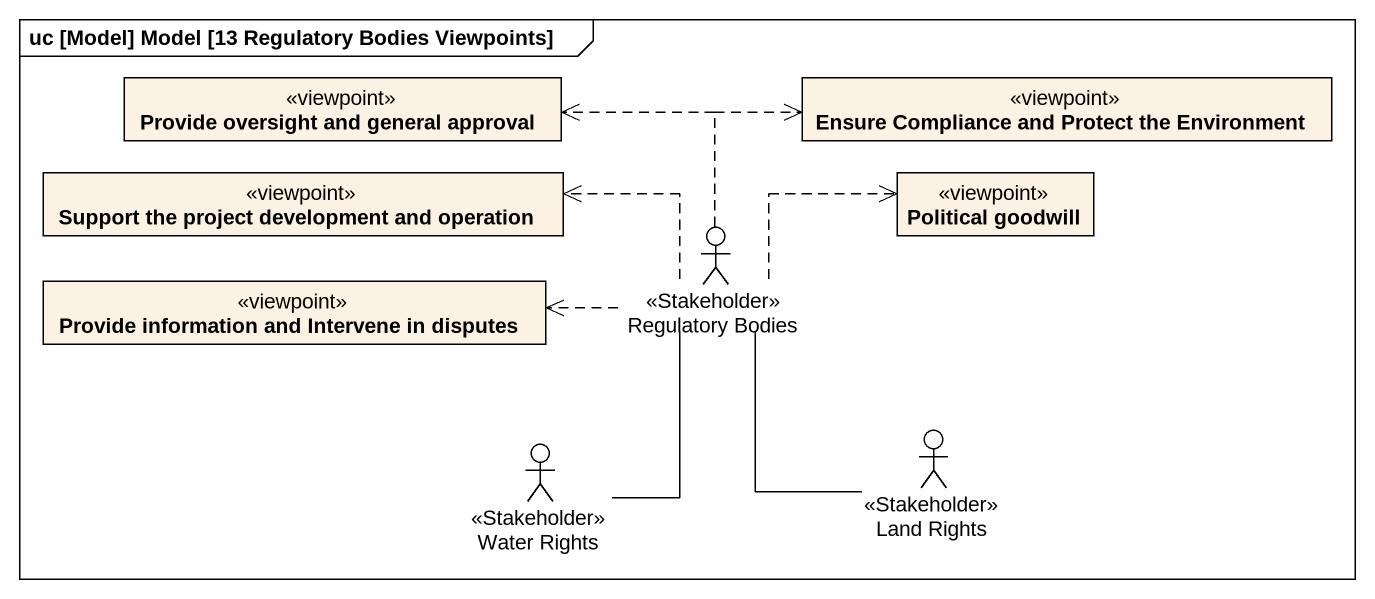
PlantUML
@startuml
mainframe uc [Model] Model [13 Regulatory Bodies Viewpoints]
allowmixing
hide circle
hide empty members
class "Provide oversight and general approval" as Provide_oversight_and <<viewpoint>>
class "Ensure Compliance and Protect the Environment" as Ensure_Compliance_and <<viewpoint>>
class "Support the project development and operation" as Support_the_project <<viewpoint>>
actor "Regulatory Bodies" as Regulatory_Bodies <<Stakeholder>>
class "Political goodwill" as Political_goodwill <<viewpoint>>
class "Provide information and Intervene in disputes" as Provide_information_and <<viewpoint>>
actor "Water Rights" as Water_Rights <<Stakeholder>>
actor "Land Rights" as Land_Rights <<Stakeholder>>
Regulatory_Bodies .left.> Provide_oversight_and
Regulatory_Bodies .right.> Ensure_Compliance_and
Regulatory_Bodies .left.> Support_the_project
Regulatory_Bodies .right.> Political_goodwill
Regulatory_Bodies .left.> Provide_information_and
Water_Rights -up- Regulatory_Bodies
Land_Rights -up- Regulatory_Bodies
@enduml
